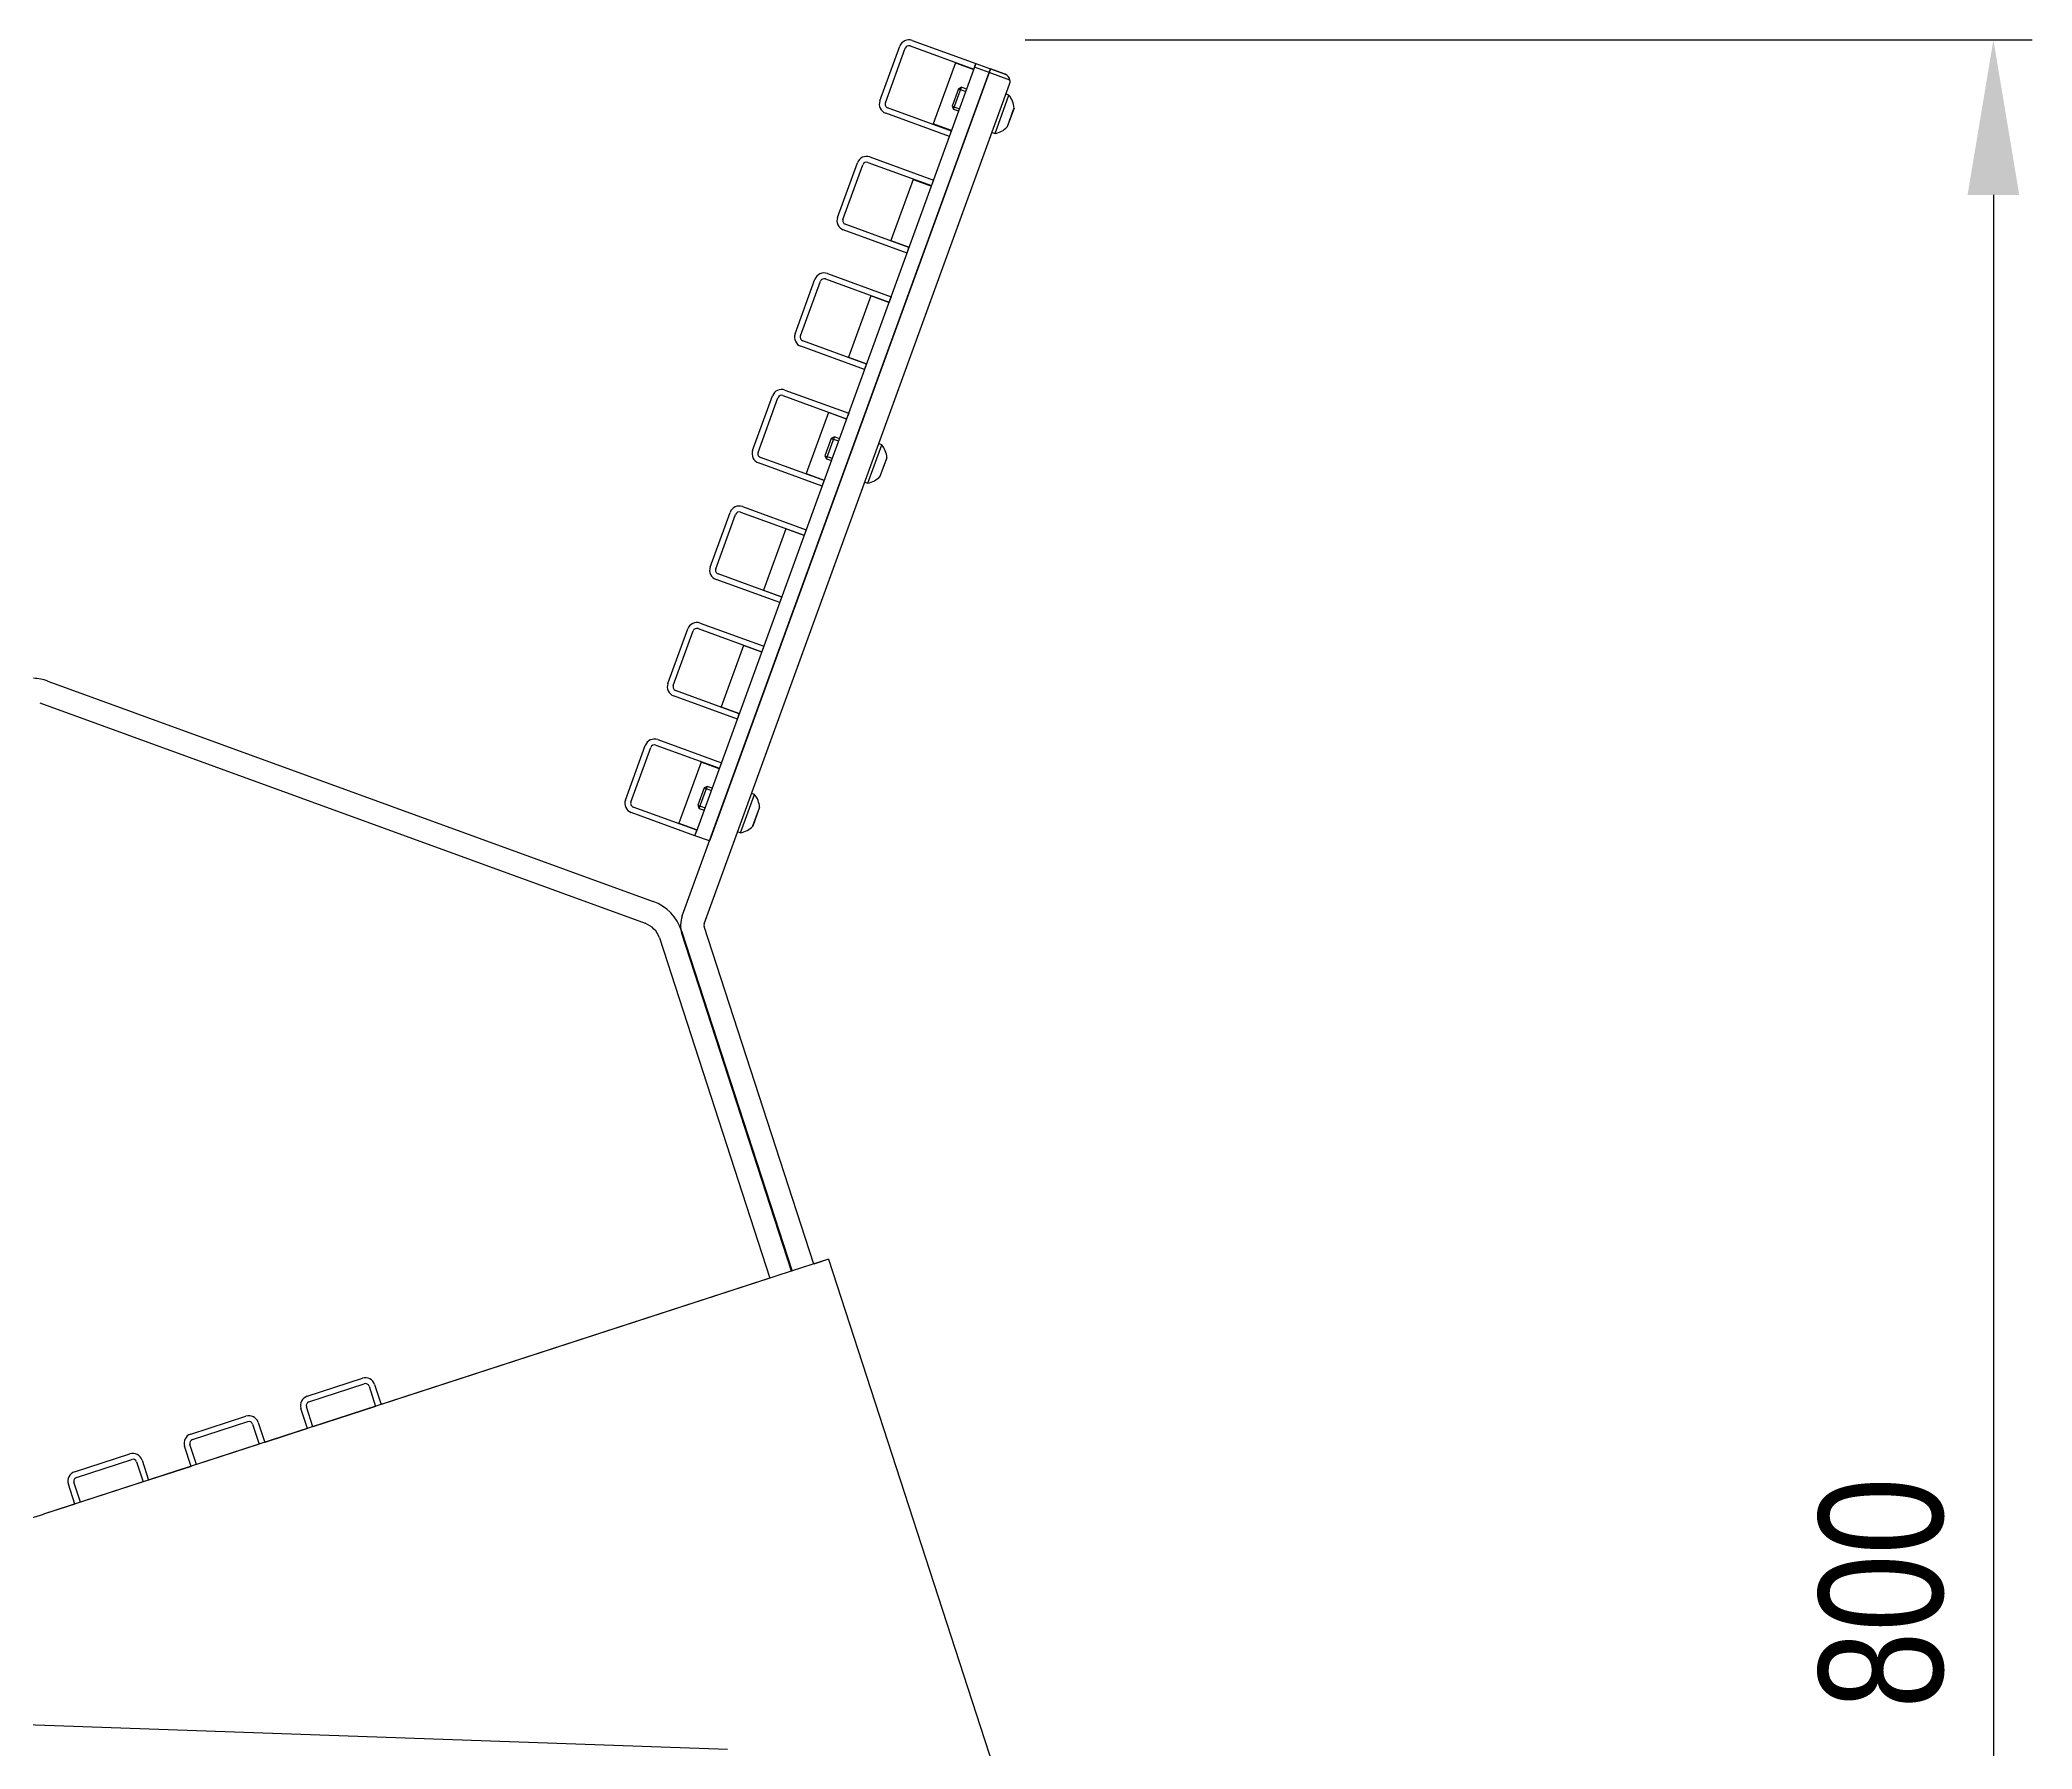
# Model space of a CAD drawing. Header units: millimetres. Extents: x 22162 to 28102, y 3160 to 7360.
# Drawn here: x 23775 to 24290, y 6376 to 6817 of the extents above; entities that cross this region are included whole.
import ezdxf

# ---------------------------------------------------------------- set-up
doc = ezdxf.new("R2010")
doc.units = ezdxf.units.MM
doc.header["$LTSCALE"] = 0.3
doc.styles.add('SEACAD_Arial', font='arial.ttf', dxfattribs={"width": 0.8})
doc.dimstyles.new('ISO-25', dxfattribs={"dimtxt": 1.6, "dimasz": 2, "dimexe": 0.5, "dimexo": 1.5, "dimtad": 1, "dimdec": 0, "dimtxsty": 'SEACAD_Arial', "dimcen": 2, "dimadec": 0, "dimazin": 0, "dimtfac": 1, "dimtdec": 0, "dimtmove": 0, "dimatfit": 3, "dimfxl": 1, "dimarcsym": 0})

# ---------------------------------------------------------------- blocks, each defined once
blk = doc.blocks.new('*D137')
at = {"color": 0, "lineweight": -2, "transparency": 16777216}
for p, q in [((24029.72, 6817.05), (24289.6, 6817.05)), ((24279.6, 6777.05), (24279.6, 6055.49)), ((24256.77, 6015.49), (24289.6, 6015.49))]:
    blk.add_line(p, q, dxfattribs=at)
at = {"color": 0, "transparency": 16777216}
for points in [[(24272.93, 6777.05), (24286.26, 6777.05), (24279.6, 6817.05)], [(24272.93, 6055.49), (24286.26, 6055.49), (24279.6, 6015.49)]]:
    blk.add_solid(points, dxfattribs=at)
at = {"layer": 'Defpoints', "color": 0, "transparency": 16777216}
for p in [(23999.72, 6817.05), (24226.77, 6015.49), (24279.6, 6015.49)]:
    blk.add_point(p, dxfattribs=at)
at = {"color": 0, "transparency": 16777216, "insert": (24250.76, 6416.27), "char_height": 32, "attachment_point": 5, "rotation": 90, "style": 'SEACAD_Arial'}
blk.add_mtext('800', dxfattribs=at)

msp = doc.modelspace()

# ---------------------------------------------------------------- linework, layer by layer
at = {"color": 7, "linetype": 'Continuous'}
for p, q in [((23992.24, 6801.31), (23997.37, 6815.41)), ((23993.65, 6800.8), (23998.78, 6814.89)), ((24000.06, 6815.49), (24016.51, 6809.51)), ((24000.58, 6816.9), (24017.02, 6810.92)), ((23941.23, 6590.98), (24020.44, 6808.61)), ((24016.68, 6809.98), (23944.85, 6612.64)), ((24020.44, 6808.61), (23948.61, 6611.27)), ((24011.78, 6811.12), (24006.03, 6795.34)), ((24011.78, 6811.12), (24016.47, 6809.41)), ((24017.02, 6810.92), (24016.51, 6809.51)), ((24016.68, 6809.98), (24017.02, 6810.92)), ((24020.44, 6808.61), (24016.68, 6809.98)), ((24017.02, 6810.92), (24020.78, 6809.55)), ((24020.44, 6808.61), (24020.78, 6809.55)), ((24020.78, 6809.55), (24020.44, 6808.61)), ((24025.82, 6806.65), (24020.44, 6808.61)), ((24020.78, 6809.55), (24024.54, 6808.18)), ((24020.78, 6809.55), (24020.78, 6809.55)), ((24024.54, 6808.18), (24020.78, 6809.55)), ((24024.54, 6808.18), (24024.54, 6808.18)), ((23946.87, 6588.93), (24025.73, 6805.62)), ((24012.54, 6804.45), (24010.91, 6799.96)), ((24011.27, 6799.17), (24013.32, 6804.81)), ((24013.32, 6804.81), (24012.54, 6804.45)), ((24012.54, 6804.45), (24014.42, 6803.76)), ((24014.63, 6804.34), (24013.32, 6804.81)), ((24021.95, 6792.89), (24025.55, 6802.76)), ((24025.55, 6802.76), (24024.79, 6803.03)), ((24010.18, 6792.12), (23993.74, 6798.11)), ((24010.69, 6793.53), (23994.25, 6799.52)), ((24010.91, 6799.96), (24011.27, 6799.17)), ((24010.91, 6799.96), (24012.78, 6799.28)), ((24011.27, 6799.17), (24012.57, 6798.7)), ((24026.87, 6799.45), (24025.1, 6794.57)), ((24025.16, 6794.67), (24026.85, 6799.34)), ((24010.73, 6793.63), (24006.03, 6795.34)), ((24010.18, 6792.12), (24010.69, 6793.53)), ((24021.2, 6793.17), (24021.95, 6792.89)), ((23989.63, 6786.83), (24006.08, 6780.85)), ((23981.3, 6771.24), (23986.43, 6785.34)), ((23982.71, 6770.73), (23987.84, 6784.82)), ((23989.12, 6785.42), (24005.56, 6779.44)), ((24000.83, 6781.05), (23995.08, 6765.27)), ((24000.83, 6781.05), (24005.53, 6779.34)), ((24006.08, 6780.85), (24005.56, 6779.44)), ((23999.24, 6762.05), (23982.79, 6768.04)), ((23999.75, 6763.46), (23983.3, 6769.45)), ((23995.08, 6765.27), (23999.78, 6763.56)), ((23999.24, 6762.05), (23999.75, 6763.46)), ((23978.69, 6756.76), (23995.13, 6750.78)), ((23970.35, 6741.17), (23975.48, 6755.27)), ((23971.76, 6740.66), (23976.89, 6754.75)), ((23978.17, 6755.35), (23994.62, 6749.37)), ((23989.89, 6750.98), (23984.14, 6735.2)), ((23994.58, 6749.27), (23989.89, 6750.98)), ((23995.13, 6750.78), (23994.62, 6749.37)), ((23988.29, 6731.98), (23971.85, 6737.97)), ((23988.8, 6733.39), (23972.36, 6739.38)), ((23984.14, 6735.2), (23988.84, 6733.49)), ((23988.29, 6731.98), (23988.8, 6733.39)), ((23959.41, 6711.1), (23964.54, 6725.2)), ((23967.23, 6725.28), (23983.67, 6719.3)), ((23967.74, 6726.69), (23984.19, 6720.71)), ((23960.82, 6710.59), (23965.95, 6724.68)), ((23978.94, 6720.91), (23973.2, 6705.12)), ((23983.64, 6719.2), (23978.94, 6720.91)), ((23984.19, 6720.71), (23983.67, 6719.3)), ((23978.44, 6708.96), (23980.49, 6714.6)), ((23980.49, 6714.6), (23979.7, 6714.23)), ((23981.79, 6714.13), (23980.49, 6714.6)), ((23979.7, 6714.23), (23978.07, 6709.75)), ((23978.07, 6709.75), (23978.44, 6708.96)), ((23978.07, 6709.75), (23979.95, 6709.07)), ((23979.7, 6714.23), (23981.58, 6713.55)), ((23989.12, 6702.68), (23992.71, 6712.55)), ((23992.71, 6712.55), (23991.96, 6712.82)), ((23977.35, 6701.91), (23960.9, 6707.9)), ((23977.86, 6703.32), (23961.42, 6709.31)), ((23973.2, 6705.12), (23977.89, 6703.41)), ((23978.44, 6708.96), (23979.74, 6708.49)), ((23994.04, 6709.24), (23992.26, 6704.36)), ((23992.32, 6704.46), (23994.02, 6709.13)), ((23977.35, 6701.91), (23977.86, 6703.32)), ((23988.37, 6702.95), (23989.12, 6702.68)), ((23948.46, 6681.03), (23953.59, 6695.13)), ((23949.87, 6680.52), (23955, 6694.61)), ((23956.28, 6695.21), (23972.73, 6689.23)), ((23956.8, 6696.62), (23973.24, 6690.64)), ((23968, 6690.84), (23962.25, 6675.05)), ((23972.7, 6689.13), (23968, 6690.84)), ((23973.24, 6690.64), (23972.73, 6689.23)), ((23966.91, 6673.25), (23950.47, 6679.24)), ((23966.4, 6671.84), (23949.96, 6677.83)), ((23962.25, 6675.05), (23966.95, 6673.34)), ((23966.4, 6671.84), (23966.91, 6673.25)), ((23937.52, 6650.96), (23942.65, 6665.06)), ((23938.93, 6650.45), (23944.06, 6664.54)), ((23945.34, 6665.14), (23961.78, 6659.16)), ((23945.85, 6666.55), (23962.3, 6660.56)), ((23957.05, 6660.77), (23951.31, 6644.98)), ((23961.75, 6659.06), (23957.05, 6660.77)), ((23962.3, 6660.56), (23961.78, 6659.16)), ((23777.52, 6651.58), (23933.74, 6594.72)), ((23777.52, 6651.58), (23777.52, 6651.58)), ((23777.52, 6651.58), (23933.74, 6594.72)), ((23955.46, 6641.77), (23939.01, 6647.76)), ((23955.97, 6643.18), (23939.53, 6649.17)), ((23775.46, 6645.95), (23931.68, 6589.09)), ((23775.46, 6645.95), (23931.68, 6589.09)), ((23951.31, 6644.98), (23956, 6643.27)), ((23955.46, 6641.77), (23955.97, 6643.18)), ((23926.57, 6620.89), (23931.7, 6634.99)), ((23927.98, 6620.38), (23933.11, 6634.47)), ((23934.4, 6635.07), (23950.84, 6629.09)), ((23934.91, 6636.48), (23951.35, 6630.49)), ((23946.11, 6630.7), (23940.36, 6614.91)), ((23950.81, 6628.99), (23946.11, 6630.7)), ((23951.35, 6630.49), (23950.84, 6629.09)), ((23946.87, 6624.02), (23945.24, 6619.54)), ((23945.6, 6618.75), (23947.66, 6624.39)), ((23947.66, 6624.39), (23946.87, 6624.02)), ((23946.87, 6624.02), (23948.75, 6623.34)), ((23948.96, 6623.92), (23947.66, 6624.39)), ((23956.29, 6612.47), (23959.88, 6622.34)), ((23959.88, 6622.34), (23959.13, 6622.61)), ((23944.51, 6611.7), (23928.07, 6617.69)), ((23945.03, 6613.11), (23928.58, 6619.1)), ((23945.24, 6619.54), (23945.6, 6618.75)), ((23945.24, 6619.54), (23947.12, 6618.86)), ((23945.6, 6618.75), (23946.91, 6618.28)), ((23961.2, 6619.03), (23959.43, 6614.15)), ((23959.49, 6614.25), (23961.19, 6618.92)), ((23940.36, 6614.91), (23945.06, 6613.2)), ((23944.51, 6611.7), (23945.03, 6613.11)), ((23944.51, 6611.7), (23944.85, 6612.64)), ((23955.53, 6612.74), (23956.29, 6612.47)), ((23948.27, 6610.33), (23944.51, 6611.7)), ((23948.61, 6611.27), (23948.27, 6610.33)), ((23933.74, 6594.72), (23933.74, 6594.72)), ((23941.04, 6587.16), (23969.57, 6499.36)), ((23969.45, 6499.32), (23941.15, 6586.43)), ((23975.16, 6501.17), (23946.86, 6588.28)), ((23946.86, 6588.28), (23946.86, 6588.28)), ((23975.16, 6501.17), (23946.86, 6588.28)), ((23935.34, 6585.3), (23963.86, 6497.51)), ((23935.34, 6585.3), (23963.86, 6497.51)), ((23972.56, 6500.33), (23776.44, 6436.61)), ((23978.96, 6502.41), (23972.56, 6500.33)), ((23978.96, 6502.41), (23975.16, 6501.17)), ((23978.96, 6502.41), (24136.82, 6016.59)), ((23978.96, 6502.41), (24136.82, 6016.59)), ((23978.96, 6502.41), (23978.96, 6502.41)), ((23963.86, 6497.51), (23863.54, 6464.91)), ((23963.86, 6497.51), (23863.54, 6464.91)), ((23844.44, 6467.05), (23858.71, 6471.69)), ((23844.91, 6465.62), (23859.17, 6470.26)), ((23860.43, 6469.62), (23862.11, 6464.44)), ((23861.86, 6470.08), (23863.54, 6464.91)), ((23844.52, 6458.73), (23842.84, 6463.9)), ((23845.95, 6459.19), (23844.26, 6464.36)), ((23862.11, 6464.44), (23845.95, 6459.19)), ((23862.11, 6464.44), (23845.95, 6459.19)), ((23814.39, 6457.29), (23828.66, 6461.92)), ((23814.85, 6455.86), (23829.12, 6460.5)), ((23830.38, 6459.85), (23832.06, 6454.68)), ((23831.81, 6460.32), (23833.49, 6455.14)), ((23844.52, 6458.73), (23833.49, 6455.14)), ((23844.52, 6458.73), (23833.49, 6455.14)), ((23814.47, 6448.96), (23812.78, 6454.14)), ((23815.89, 6449.43), (23814.21, 6454.6)), ((23832.06, 6454.68), (23815.89, 6449.43)), ((23832.06, 6454.68), (23815.89, 6449.43)), ((23784.43, 6447.55), (23798.7, 6452.19)), ((23784.89, 6446.13), (23799.16, 6450.76)), ((23800.42, 6450.12), (23802.1, 6444.95)), ((23801.85, 6450.58), (23803.53, 6445.41)), ((23814.47, 6448.96), (23803.53, 6445.41)), ((23814.47, 6448.96), (23803.53, 6445.41)), ((23784.51, 6439.23), (23782.83, 6444.4)), ((23785.93, 6439.69), (23784.25, 6444.87)), ((23802.1, 6444.95), (23785.93, 6439.69)), ((23802.1, 6444.95), (23785.93, 6439.69)), ((23784.51, 6439.23), (23776.44, 6436.61)), ((23784.51, 6439.23), (23776.44, 6436.61)), ((23776.44, 6436.61), (23776.44, 6436.61)), ((23516.05, 6391.25), (23952.96, 6376))]:
    msp.add_line(p, q, dxfattribs=at)
for centre, radius, start, end in [((23999.72, 6814.55), 2.5, 70, 160), ((23999.72, 6814.55), 1, 70, 160), ((24023.85, 6806.3), 2, 10, 70), ((24021.28, 6799.13), 5.6, 3.2676, 40.3853), ((24023.85, 6806.3), 2, 340, 10), ((23994.59, 6800.46), 2.5, 160, 250), ((23994.59, 6800.46), 1, 160, 250), ((24026.59, 6799.43), 0.28, 340, 3.2676), ((24021.02, 6798.41), 5.6, 279.6147, 316.7324), ((24024.89, 6794.77), 0.28, 316.7324, 340), ((23988.78, 6784.48), 2.5, 70, 160), ((23988.78, 6784.48), 1, 70, 160), ((23983.65, 6770.39), 2.5, 160, 250), ((23983.65, 6770.39), 1, 160, 250), ((23977.83, 6754.41), 2.5, 70, 160), ((23977.83, 6754.41), 1, 70, 160), ((23972.7, 6740.32), 2.5, 160, 250), ((23972.7, 6740.32), 1, 160, 250), ((23966.89, 6724.34), 2.5, 70, 160), ((23966.89, 6724.34), 1, 70, 160), ((23961.76, 6710.25), 2.5, 160, 250), ((23961.76, 6710.25), 1, 160, 250), ((23988.45, 6708.92), 5.6, 3.2676, 40.3853), ((23988.18, 6708.2), 5.6, 279.6147, 316.7324), ((23992.06, 6704.56), 0.28, 316.7324, 340), ((23993.76, 6709.22), 0.28, 340, 3.2676), ((23955.94, 6694.27), 2.5, 70, 160), ((23955.94, 6694.27), 1, 70, 160), ((23950.81, 6680.18), 2.5, 160, 250), ((23950.81, 6680.18), 1, 160, 250), ((23945, 6664.2), 2.5, 70, 160), ((23945, 6664.2), 1, 70, 160), ((23773.41, 6640.31), 12, 70, 88), ((23939.87, 6650.11), 2.5, 160, 250), ((23939.87, 6650.11), 1, 160, 250), ((23934.05, 6634.13), 2.5, 70, 160), ((23934.05, 6634.13), 1, 70, 160), ((23955.61, 6618.71), 5.6, 3.2676, 40.3853), ((23928.92, 6620.04), 2.5, 160, 250), ((23928.92, 6620.04), 1, 160, 250), ((23960.92, 6619.01), 0.28, 340, 3.2676), ((23955.35, 6617.99), 5.6, 279.6147, 316.7324), ((23959.22, 6614.35), 0.28, 316.7324, 340), ((23929.63, 6583.45), 12, 18, 70), ((23929.63, 6583.45), 6, 18, 70), ((23947.81, 6588.59), 7, 160, 198), ((23947.81, 6588.59), 1, 160, 198), ((23947.81, 6588.59), 1, 160, 198), ((23859.48, 6469.31), 2.5, 18, 108), ((23859.48, 6469.31), 1, 18, 108), ((23845.22, 6464.67), 2.5, 108, 198), ((23845.22, 6464.67), 1, 108, 198), ((23829.43, 6459.54), 2.5, 18, 108), ((23829.43, 6459.54), 1, 18, 108), ((23815.16, 6454.91), 2.5, 108, 198), ((23815.16, 6454.91), 1, 108, 198), ((23785.2, 6445.17), 2.5, 108, 198), ((23799.47, 6449.81), 2.5, 18, 108), ((23799.47, 6449.81), 1, 18, 108), ((23785.2, 6445.17), 1, 108, 198), ((23764.08, 6474.65), 40, 268, 288)]:
    msp.add_arc(centre, radius, start, end, dxfattribs=at)

# ---------------------------------------------------------------- dimensions: what is measured, and where the dimension line sits
dim = msp.add_linear_dim(base=(24279.6, 6015.49), p1=(23999.72, 6817.05), p2=(24226.77, 6015.49), angle=90, dimstyle='ISO-25', override={"dimdec": 0, "dimrnd": 10})
dim.commit()
dim.dimension.update_dxf_attribs({"geometry": '*D137', "text_midpoint": (24250.76, 6416.27)})

doc.saveas('drawing.dxf')
